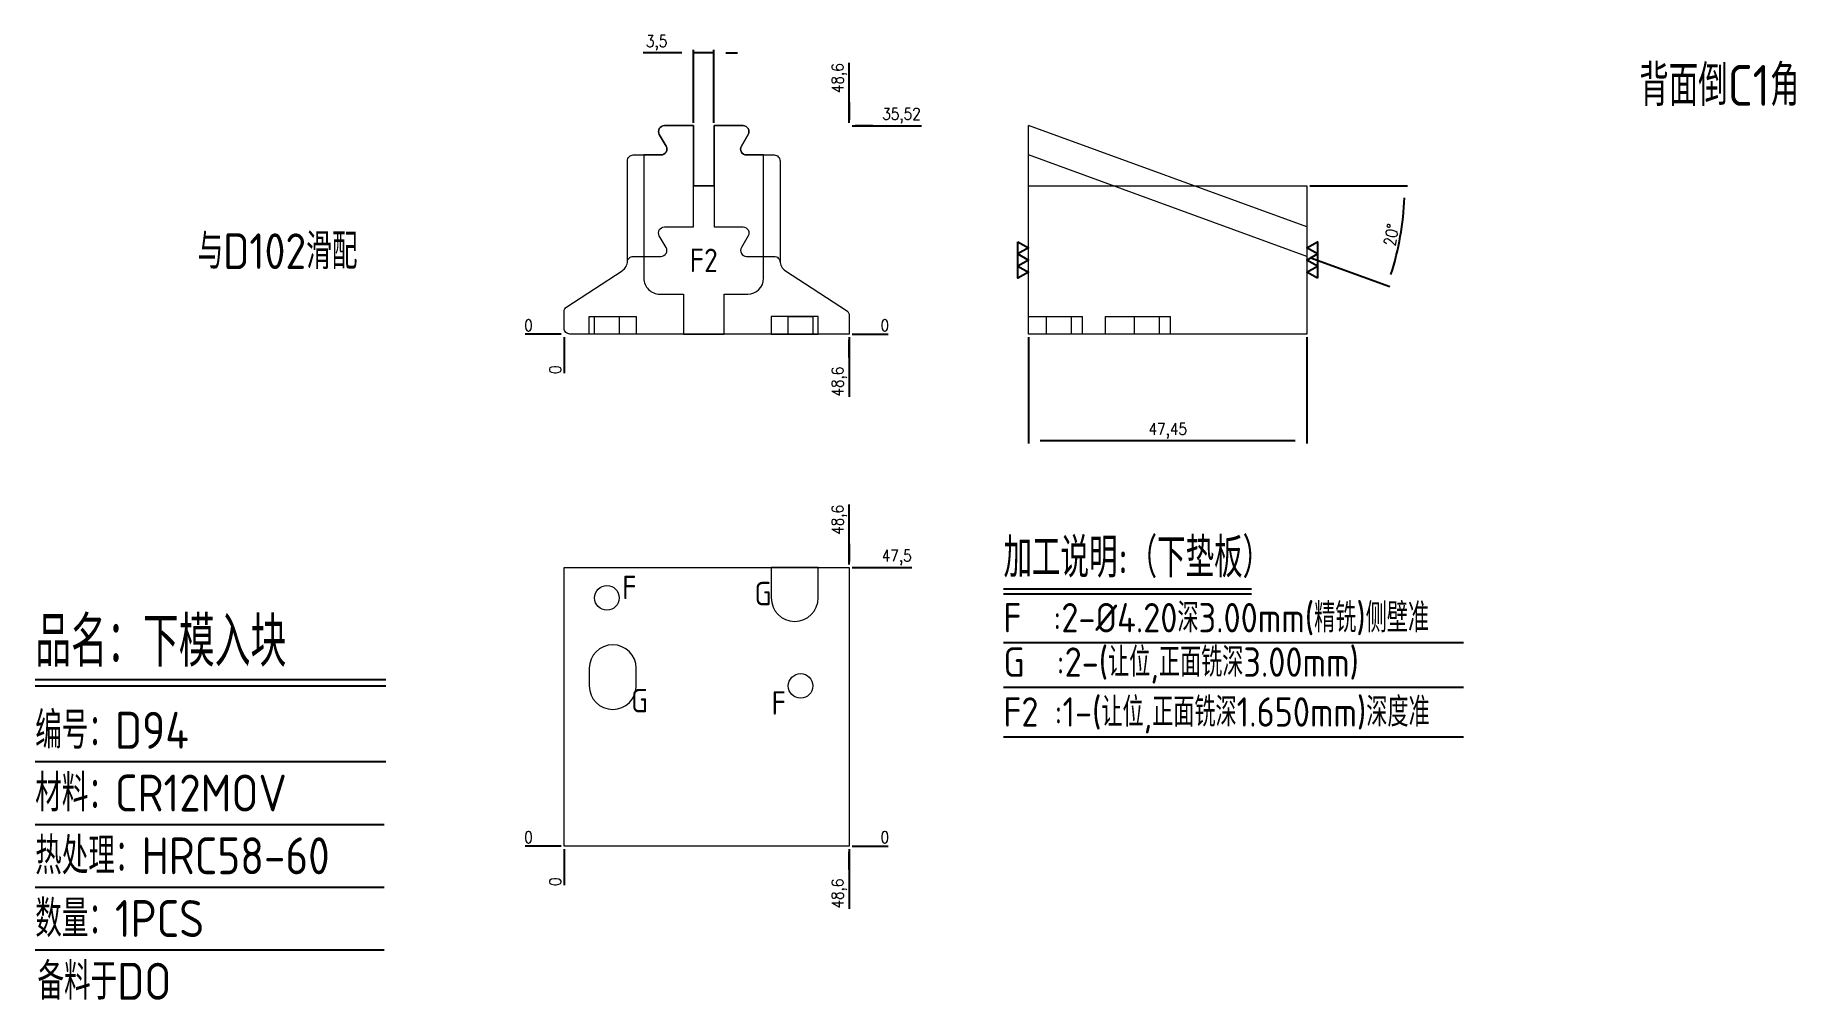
# Model space of a CAD drawing. Header units: millimetres. Extents: x 121849 to 122149, y -3030 to -2866.
import ezdxf
from ezdxf.enums import TextEntityAlignment as Align

# ---------------------------------------------------------------- set-up
doc = ezdxf.new("R2010")
doc.units = ezdxf.units.MM
doc.linetypes.add('HIDDEN', pattern=[0])
for name, color, linetype in [('DIM', 4, 'Continuous'), ('LB_P', 2, 'Continuous'), ('TEXT', 4, 'Continuous')]:
    doc.layers.add(name, color=color, linetype=linetype)
doc.styles.add('gbenor', font='gbenor.shx', dxfattribs={"bigfont": 'gbcbig.shx'})
doc.styles.get("Standard").update_dxf_attribs({"font": 'txt.shx', "width": 0.85, "bigfont": 'ctxt.shx'})
doc.dimstyles.new('T-2-WX', dxfattribs={"dimtxt": 2, "dimasz": 2, "dimexe": 0.5, "dimexo": 0.5, "dimgap": 0.5, "dimtad": 1, "dimtxsty": 'Standard', "dimblk": 'OPEN30', "dimcen": 0, "dimazin": 3, "dimtfac": 1, "dimtmove": 0, "dimatfit": 3, "dimldrblk": 'OPEN30', "dimlwd": -1, "dimlwe": -1})

# ---------------------------------------------------------------- blocks, each defined once
blk = doc.blocks.new('*D7579')
at = {"layer": 'Defpoints', "color": 0}
for p in [(122018.32, -2916.55), (122065.77, -2916.55), (122065.77, -2934.7)]:
    blk.add_point(p, dxfattribs=at)
at = {"layer": 'DIM', "color": 0, "linetype": 'Continuous'}
for p, q in [((122018.32, -2917.05), (122018.32, -2935.2)), ((122065.77, -2917.05), (122065.77, -2935.2)), ((122020.32, -2934.7), (122063.77, -2934.7))]:
    blk.add_line(p, q, dxfattribs=at)
at = {"layer": 'DIM', "color": 0, "insert": (122042.05, -2933.01), "char_height": 2, "attachment_point": 5}
blk.add_mtext('47,45', dxfattribs=at)
blk = doc.blocks.new('_Open30')
blk = doc.blocks.new('*D7580')
at = {"layer": 'Defpoints', "color": 0}
for p in [(122018.32, -2886.03), (122018.32, -2891.3), (122065.77, -2891.3), (122065.77, -2903.3), (122081.1, -2902.74)]:
    blk.add_point(p, dxfattribs=at)
at = {"layer": 'DIM', "color": 0, "linetype": 'Continuous'}
for p, q in [((122066.27, -2891.3), (122082.94, -2891.3)), ((122066.24, -2903.47), (122079.92, -2908.44))]:
    blk.add_line(p, q, dxfattribs=at)
blk.add_arc((122032.8, -2891.3), 49.64, 342.3088, 357.6912, dxfattribs=at)
at = {"layer": 'DIM', "color": 0, "insert": (122080.16, -2899.65), "char_height": 2, "attachment_point": 5, "rotation": 80}
blk.add_mtext('20%%d', dxfattribs=at)
blk = doc.blocks.new('*D7581')
at = {"layer": 'Defpoints', "color": 0}
for p in [(121939.18, -2916.55), (121987.78, -2916.55), (121992.78, -2916.55)]:
    blk.add_point(p, dxfattribs=at)
at = {"layer": 'DIM', "color": 0, "linetype": 'Continuous'}
blk.add_line((121988.28, -2916.55), (121994.42, -2916.55), dxfattribs=at)
at = {"layer": 'DIM', "color": 0, "insert": (121993.85, -2915.05), "char_height": 2, "attachment_point": 5}
blk.add_mtext('0', dxfattribs=at)
blk = doc.blocks.new('*D7582')
at = {"layer": 'Defpoints', "color": 0}
for p in [(121987.78, -2881.03), (121992.78, -2881.03), (121939.18, -2916.55)]:
    blk.add_point(p, dxfattribs=at)
at = {"layer": 'DIM', "color": 0, "linetype": 'Continuous'}
for p, q in [((121988.28, -2881.03), (121991.78, -2881.03)), ((121991.78, -2881.03), (121988.78, -2881.03)), ((121988.78, -2881.03), (122000.08, -2881.03))]:
    blk.add_line(p, q, dxfattribs=at)
at = {"layer": 'DIM', "color": 0, "insert": (121996.68, -2879.33), "char_height": 2, "attachment_point": 5}
blk.add_mtext('35,52', dxfattribs=at)
blk = doc.blocks.new('*D7583')
at = {"layer": 'Defpoints', "color": 0}
for p in [(121934.18, -2916.55), (121939.18, -2916.55), (121939.18, -2916.55)]:
    blk.add_point(p, dxfattribs=at)
at = {"layer": 'DIM', "color": 0, "linetype": 'Continuous'}
blk.add_line((121938.68, -2916.55), (121932.55, -2916.55), dxfattribs=at)
at = {"layer": 'DIM', "color": 0, "insert": (121933.12, -2915.05), "char_height": 2, "attachment_point": 5}
blk.add_mtext('0', dxfattribs=at)
blk = doc.blocks.new('*D7584')
at = {"layer": 'Defpoints', "color": 0}
for p in [(121939.18, -2916.55), (121987.78, -2916.55), (121987.78, -2921.55)]:
    blk.add_point(p, dxfattribs=at)
at = {"layer": 'DIM', "color": 0, "linetype": 'Continuous'}
for p, q in [((121987.78, -2917.05), (121987.78, -2920.55)), ((121987.78, -2920.55), (121987.78, -2917.55)), ((121987.78, -2917.55), (121987.78, -2927.23))]:
    blk.add_line(p, q, dxfattribs=at)
at = {"layer": 'DIM', "color": 0, "insert": (121986.09, -2924.64), "char_height": 2, "attachment_point": 5, "rotation": 90}
blk.add_mtext('48,6', dxfattribs=at)
blk = doc.blocks.new('*D7585')
at = {"layer": 'Defpoints', "color": 0}
for p in [(121939.18, -2916.55), (121939.18, -2916.55), (121939.18, -2921.55)]:
    blk.add_point(p, dxfattribs=at)
at = {"layer": 'DIM', "color": 0, "linetype": 'Continuous'}
blk.add_line((121939.18, -2917.05), (121939.18, -2923.18), dxfattribs=at)
at = {"layer": 'DIM', "color": 0, "insert": (121937.68, -2922.61), "char_height": 2, "attachment_point": 5, "rotation": 90}
blk.add_mtext('0', dxfattribs=at)
blk = doc.blocks.new('*D7586')
at = {"layer": 'Defpoints', "color": 0}
for p in [(121987.78, -2876.03), (121987.78, -2881.03), (121939.18, -2916.55)]:
    blk.add_point(p, dxfattribs=at)
at = {"layer": 'DIM', "color": 0, "linetype": 'Continuous'}
for p, q in [((121987.78, -2880.03), (121987.78, -2870.34)), ((121987.78, -2880.53), (121987.78, -2877.03)), ((121987.78, -2877.03), (121987.78, -2880.03))]:
    blk.add_line(p, q, dxfattribs=at)
at = {"layer": 'DIM', "color": 0, "insert": (121986.09, -2872.94), "char_height": 2, "attachment_point": 5, "rotation": 90}
blk.add_mtext('48,6', dxfattribs=at)
blk = doc.blocks.new('*D7587')
at = {"layer": 'Defpoints', "color": 0}
for p in [(121961.23, -2868.62), (121961.23, -2881.03), (121964.73, -2881.03)]:
    blk.add_point(p, dxfattribs=at)
at = {"layer": 'DIM', "color": 0, "linetype": 'Continuous'}
for p, q in [((121961.23, -2880.53), (121961.23, -2868.12)), ((121964.73, -2880.53), (121964.73, -2868.12)), ((121959.23, -2868.62), (121952.67, -2868.62)), ((121964.73, -2868.62), (121961.23, -2868.62)), ((121966.73, -2868.62), (121968.73, -2868.62))]:
    blk.add_line(p, q, dxfattribs=at)
at = {"layer": 'DIM', "color": 0, "insert": (121954.95, -2866.93), "char_height": 2, "attachment_point": 5}
blk.add_mtext('3,5', dxfattribs=at)
blk = doc.blocks.new('*D7588')
at = {"layer": 'Defpoints', "color": 0}
for p in [(121939.18, -3003.79), (121987.78, -3003.79), (121992.78, -3003.79)]:
    blk.add_point(p, dxfattribs=at)
at = {"layer": 'DIM', "color": 0, "linetype": 'Continuous'}
blk.add_line((121988.28, -3003.79), (121994.42, -3003.79), dxfattribs=at)
at = {"layer": 'DIM', "color": 0, "insert": (121993.85, -3002.29), "char_height": 2, "attachment_point": 5}
blk.add_mtext('0', dxfattribs=at)
blk = doc.blocks.new('*D7589')
at = {"layer": 'Defpoints', "color": 0}
for p in [(121987.78, -2956.29), (121992.78, -2956.29), (121939.18, -3003.79)]:
    blk.add_point(p, dxfattribs=at)
at = {"layer": 'DIM', "color": 0, "linetype": 'Continuous'}
blk.add_line((121988.28, -2956.29), (121998.46, -2956.29), dxfattribs=at)
at = {"layer": 'DIM', "color": 0, "insert": (121995.87, -2954.6), "char_height": 2, "attachment_point": 5}
blk.add_mtext('47,5', dxfattribs=at)
blk = doc.blocks.new('*D7590')
at = {"layer": 'Defpoints', "color": 0}
for p in [(121934.18, -3003.79), (121939.18, -3003.79), (121939.18, -3003.79)]:
    blk.add_point(p, dxfattribs=at)
at = {"layer": 'DIM', "color": 0, "linetype": 'Continuous'}
blk.add_line((121938.68, -3003.79), (121932.55, -3003.79), dxfattribs=at)
at = {"layer": 'DIM', "color": 0, "insert": (121933.12, -3002.29), "char_height": 2, "attachment_point": 5}
blk.add_mtext('0', dxfattribs=at)
blk = doc.blocks.new('*D7591')
at = {"layer": 'Defpoints', "color": 0}
for p in [(121939.18, -3003.79), (121987.78, -3003.79), (121987.78, -3008.79)]:
    blk.add_point(p, dxfattribs=at)
at = {"layer": 'DIM', "color": 0, "linetype": 'Continuous'}
for p, q in [((121987.78, -3004.29), (121987.78, -3007.79)), ((121987.78, -3007.79), (121987.78, -3004.79)), ((121987.78, -3004.79), (121987.78, -3014.48))]:
    blk.add_line(p, q, dxfattribs=at)
at = {"layer": 'DIM', "color": 0, "insert": (121986.09, -3011.88), "char_height": 2, "attachment_point": 5, "rotation": 90}
blk.add_mtext('48,6', dxfattribs=at)
blk = doc.blocks.new('*D7592')
at = {"layer": 'Defpoints', "color": 0}
for p in [(121939.18, -3003.79), (121939.18, -3003.79), (121939.18, -3008.79)]:
    blk.add_point(p, dxfattribs=at)
at = {"layer": 'DIM', "color": 0, "linetype": 'Continuous'}
blk.add_line((121939.18, -3004.29), (121939.18, -3010.43), dxfattribs=at)
at = {"layer": 'DIM', "color": 0, "insert": (121937.68, -3009.86), "char_height": 2, "attachment_point": 5, "rotation": 90}
blk.add_mtext('0', dxfattribs=at)
blk = doc.blocks.new('*D7593')
at = {"layer": 'Defpoints', "color": 0}
for p in [(121987.78, -2951.29), (121987.78, -2956.29), (121939.18, -3003.79)]:
    blk.add_point(p, dxfattribs=at)
at = {"layer": 'DIM', "color": 0, "linetype": 'Continuous'}
for p, q in [((121987.78, -2955.29), (121987.78, -2945.61)), ((121987.78, -2955.79), (121987.78, -2952.29)), ((121987.78, -2952.29), (121987.78, -2955.29))]:
    blk.add_line(p, q, dxfattribs=at)
at = {"layer": 'DIM', "color": 0, "insert": (121986.09, -2948.2), "char_height": 2, "attachment_point": 5, "rotation": 90}
blk.add_mtext('48,6', dxfattribs=at)

msp = doc.modelspace()

# ---------------------------------------------------------------- linework, layer by layer
at = {"layer": 'DIM', "color": 4, "linetype": 'Continuous', "lineweight": 25}
for p, q in [((121849.058, -2975.405), (121908.794, -2975.405)), ((121849.058, -2976.506), (121908.794, -2976.506)), ((121849.058, -2989.403), (121908.794, -2989.403)), ((121849.058, -3000.098), (121908.535, -3000.098)), ((121849.058, -3010.792), (121908.535, -3010.792)), ((121849.058, -3021.487), (121908.535, -3021.487))]:
    msp.add_line(p, q, dxfattribs=at)
at = {"layer": 'LB_P', "lineweight": 15}
for p, q in [((122065.774, -2898.296), (122018.324, -2881.026)), ((122018.324, -2891.296), (122018.324, -2881.026)), ((122065.774, -2903.296), (122018.324, -2886.026))]:
    msp.add_line(p, q, dxfattribs=at)
at = {"layer": 'LB_P', "linetype": 'Continuous', "lineweight": 15}
msp.add_lwpolyline([(121987.782, -2916.548), (121940.182, -2916.548, -0.4142136), (121939.182, -2915.548), (121939.182, -2912.737, -0.2539676), (121939.637, -2911.898), (121949.071, -2905.772, 0.2539676), (121949.982, -2904.094), (121949.982, -2887.026, -0.4142136), (121950.982, -2886.026), (121955.7, -2886.026, 0.5773503), (121956.566, -2884.526), (121955.411, -2882.526, -0.5773503), (121956.277, -2881.026), (121961.232, -2881.026), (121961.232, -2891.296), (121964.732, -2891.296), (121964.732, -2881.026), (121969.686, -2881.026, -0.5773503), (121970.552, -2882.526), (121969.398, -2884.526, 0.5773503), (121970.264, -2886.026), (121974.982, -2886.026, -0.4142136), (121975.982, -2887.026), (121975.982, -2904.094, 0.2539676), (121976.892, -2905.772), (121987.326, -2912.547, -0.2539676), (121987.782, -2913.386)], format="xyb", close=True, dxfattribs=at)
at = {"layer": 'LB_P', "color": 94, "linetype": 'Continuous', "lineweight": 15}
for points in [[(121973.183, -2886.026), (121970.264, -2886.026, -0.5773503), (121969.398, -2884.526), (121970.552, -2882.526, 0.5773503), (121969.686, -2881.026), (121964.732, -2881.026), (121964.732, -2891.296), (121961.232, -2891.296), (121961.232, -2881.026), (121956.277, -2881.026, 0.5773503), (121955.411, -2882.526), (121956.566, -2884.526, -0.5773503), (121955.7, -2886.026), (121952.783, -2886.026), (121952.783, -2907.035, 0.4142136), (121955.483, -2909.735), (121959.529, -2909.735), (121959.529, -2916.548), (121966.437, -2916.548), (121966.437, -2909.735), (121970.483, -2909.735, 0.4142135), (121973.183, -2907.035)], [(121974.482, -2956.294), (121974.482, -2961.494, 1), (121982.482, -2961.494), (121982.482, -2956.294)], [(121951.482, -2973.494, 1), (121943.482, -2973.494), (121943.482, -2976.494, 1), (121951.482, -2976.494)]]:
    msp.add_lwpolyline(points, format="xyb", close=True, dxfattribs=at)
at = {"layer": 'LB_P', "linetype": 'HIDDEN', "lineweight": 15}
msp.add_lwpolyline([(121949.982, -2904.296, -0.4142136), (121950.982, -2903.296), (121955.7, -2903.296, 0.5773503), (121956.566, -2901.796), (121955.411, -2899.796, -0.5773503), (121956.277, -2898.296), (121961.232, -2898.296), (121961.232, -2891.296), (121964.732, -2891.296), (121964.732, -2898.296), (121969.686, -2898.296, -0.5773503), (121970.552, -2899.796), (121969.398, -2901.796, 0.5773503), (121970.264, -2903.296), (121974.982, -2903.296, -0.4142136), (121975.982, -2904.296)], format="xyb", dxfattribs=at)
at = {"layer": 'LB_P', "color": 2, "linetype": 'Continuous', "lineweight": 15}
msp.add_lwpolyline([(122018.324, -2891.296), (122065.774, -2891.296), (122065.774, -2916.546), (122018.324, -2916.546)], close=True, dxfattribs=at)
at = {"layer": 'LB_P', "linetype": 'HIDDEN', "lineweight": 15}
for points in [[(121943.482, -2913.548), (121951.482, -2913.548), (121951.482, -2916.548), (121943.482, -2916.548)], [(121982.482, -2913.548), (121974.482, -2913.548), (121974.482, -2916.548), (121982.482, -2916.548)]]:
    msp.add_lwpolyline(points, close=True, dxfattribs=at)
at = {"layer": 'LB_P', "color": 2, "linetype": 'HIDDEN', "lineweight": 13}
for points in [[(121944.383, -2916.548), (121944.383, -2913.548), (121948.583, -2913.548), (121948.583, -2916.548)], [(121977.383, -2916.548), (121977.383, -2913.548), (121981.583, -2913.548), (121981.583, -2916.548)], [(122021.375, -2916.546), (122021.375, -2913.546), (122025.575, -2913.546), (122025.575, -2916.546)], [(122036.375, -2916.546), (122036.375, -2913.546), (122040.575, -2913.546), (122040.575, -2916.546)]]:
    msp.add_lwpolyline(points, close=True, dxfattribs=at)
at = {"layer": 'LB_P', "linetype": 'HIDDEN', "lineweight": 15, "elevation": 0}
for points in [[(122018.324, -2913.546), (122027.474, -2913.546), (122027.474, -2916.546), (122018.324, -2916.546)], [(122031.474, -2913.546), (122042.474, -2913.546), (122042.474, -2916.546), (122031.474, -2916.546)]]:
    msp.add_lwpolyline(points, close=True, dxfattribs=at)
at = {"layer": 'LB_P', "color": 2, "lineweight": 15}
msp.add_lwpolyline([(121939.182, -2956.294), (121987.782, -2956.294), (121987.782, -3003.794), (121939.182, -3003.794)], close=True, dxfattribs=at)
at = {"layer": 'LB_P', "color": 94, "linetype": 'Continuous', "lineweight": 15}
for centre in [(121946.482, -2961.494), (121979.482, -2976.494)]:
    msp.add_circle(centre, 2.1, dxfattribs=at)
at = {"layer": 'TEXT', "color": 3, "linetype": 'Continuous'}
for p, q in [((122014.062, -2959.947), (122056.302, -2959.947)), ((122014.062, -2960.822), (122056.302, -2960.822)), ((122014.062, -2969.122), (122092.479, -2969.122)), ((122014.062, -2976.688), (122092.479, -2976.688)), ((122014.062, -2985.188), (122092.479, -2985.188))]:
    msp.add_line(p, q, dxfattribs=at)
at = {"layer": 'TEXT', "linetype": 'Continuous'}
for points in [[(122016.524, -2900.803), (122018.324, -2901.842), (122016.524, -2902.882), (122018.324, -2903.921), (122016.524, -2904.96), (122018.324, -2905.999), (122016.524, -2907.039), (122016.524, -2900.803)], [(122067.574, -2907.039), (122065.774, -2905.999), (122067.574, -2904.96), (122065.774, -2903.921), (122067.574, -2902.882), (122065.774, -2901.842), (122067.574, -2900.803), (122067.574, -2907.039)]]:
    msp.add_lwpolyline(points, close=True, dxfattribs=at)

# ---------------------------------------------------------------- texts
at = {"layer": 'DIM', "color": 3, "linetype": 'Continuous', "lineweight": 25, "style": 'gbenor'}
for s, height, p in [('品名：下模入块', 8.493, (121849.058, -2973.203)), ('编号：D94', 6.2911, (121849.058, -2987.201)), ('材料：CR12MOV', 6.2911, (121849.058, -2997.896)), ('热处理：HRC58-60', 6.29108, (121849.058, -3008.591)), ('数量：1PCS', 6.2911, (121849.058, -3019.285)), ('备料于DO', 6.2911, (121849.44, -3029.98))]:
    msp.add_text(s, height=height, dxfattribs=at).set_placement(p)
at = {"layer": 'TEXT', "color": 4, "lineweight": 18, "style": 'gbenor'}
msp.add_text('背面倒C1角', height=6.9635, dxfattribs=at).set_placement((122122.423, -2877.657))
at = {"layer": 'TEXT', "color": 4, "style": 'gbenor'}
msp.add_text('与D102滑配', height=6.075, dxfattribs=at).set_placement((121876.722, -2905.458))
at = {"layer": 'TEXT', "color": 4, "linetype": 'Continuous', "style": 'gbenor'}
for s, p in [('F2', (121962.983, -2903.979)), ('F', (121950.314, -2959.722)), ('G', (121973.083, -2960.765)), ('G', (121952.04, -2979.007)), ('F', (121975.765, -2979.414))]:
    msp.add_text(s, height=4, dxfattribs=at).set_placement(p, align=Align.MIDDLE_CENTER)
for s, height, p in [('加工说明:（下垫板）', 6.75, (122014.062, -2958.022)), ('G  :2-(让位,正面铣深3.00mm)', 5, (122014.062, -2974.938))]:
    msp.add_text(s, height=height, dxfattribs=at).set_placement(p)
at = {"layer": 'TEXT', "color": 2, "linetype": 'Continuous', "style": 'gbenor'}
for s, p in [('F  :2-%%C4.20深3.00mm(精铣)侧壁准', (122014.062, -2967.372)), ('F2 :1-(让位,正面铣深1.650mm)深度准', (122014.062, -2983.438))]:
    msp.add_text(s, height=5, dxfattribs=at).set_placement(p)

# ---------------------------------------------------------------- dimensions: what is measured, and where the dimension line sits
at = {"layer": 'DIM', "color": 94, "linetype": 'Continuous'}
for base, p1, p2, picture, middle in [((121961.232, -2868.618), (121964.732, -2881.026), (121961.232, -2881.026), '*D7587', (121954.951, -2866.928)), ((122065.774, -2934.701), (122018.324, -2916.546), (122065.774, -2916.546), '*D7579', (122042.049, -2933.011))]:
    dim = msp.add_linear_dim(base=base, p1=p1, p2=p2, dimstyle='T-2-WX', dxfattribs=at)
    dim.commit()
    dim.dimension.update_dxf_attribs({"geometry": picture, "text_midpoint": middle})
for feature_location, offset, dtype, origin, picture, middle in [((121987.782, -2881.026), (0, 5), 1, (121939.182, -2916.548), '*D7586', (121986.091, -2872.935)), ((121987.782, -2881.026), (5, 0), 0, (121939.182, -2916.548), '*D7582', (121996.682, -2879.335)), ((121939.181738555, -2916.548057448), (-5, 0), 0, (121939.181738555, -2916.548057448), '*D7583', (121933.115071888, -2915.048057448)), ((121987.781738575, -2916.548057448), (5, 0), 0, (121939.181738555, -2916.548057448), '*D7581', (121993.848405242, -2915.048057448)), ((121939.181738555, -2916.548057448), (0, -5), 1, (121939.181738555, -2916.548057448), '*D7585', (121937.681738555, -2922.614724115)), ((121987.782, -2916.548), (0, -5), 1, (121939.182, -2916.548), '*D7584', (121986.091, -2924.639)), ((121987.782, -2956.294), (0, 5), 1, (121939.182, -3003.794), '*D7593', (121986.091, -2948.204)), ((121987.782, -2956.294), (5, 0), 0, (121939.182, -3003.794), '*D7589', (121995.872, -2954.604)), ((121939.181738555, -3003.794426215), (-5, 0), 0, (121939.181738555, -3003.794426215), '*D7590', (121933.115071888, -3002.294426215)), ((121987.781738575, -3003.794426215), (5, 0), 0, (121939.181738555, -3003.794426215), '*D7588', (121993.848405242, -3002.294426215)), ((121939.181738555, -3003.794426215), (0, -5), 1, (121939.181738555, -3003.794426215), '*D7592', (121937.681738555, -3009.861092882)), ((121987.782, -3003.794), (0, -5), 1, (121939.182, -3003.794), '*D7591', (121986.091, -3011.885))]:
    dim = msp.add_ordinate_dim(feature_location=feature_location, offset=offset, dtype=dtype, origin=origin, dimstyle='T-2-WX', dxfattribs=at)
    dim.commit()
    dim.dimension.update_dxf_attribs({"geometry": picture, "text_midpoint": middle})
dim = msp.add_angular_dim_2l(base=(122081.102, -2902.743), line1=((122018.324, -2891.296), (122065.774, -2891.296)), line2=((122065.774, -2903.296), (122018.324, -2886.026)), dimstyle='T-2-WX', dxfattribs=at)
dim.commit()
dim.dimension.update_dxf_attribs({"geometry": '*D7580', "text_midpoint": (122080.161, -2899.646)})

doc.saveas('drawing.dxf')
